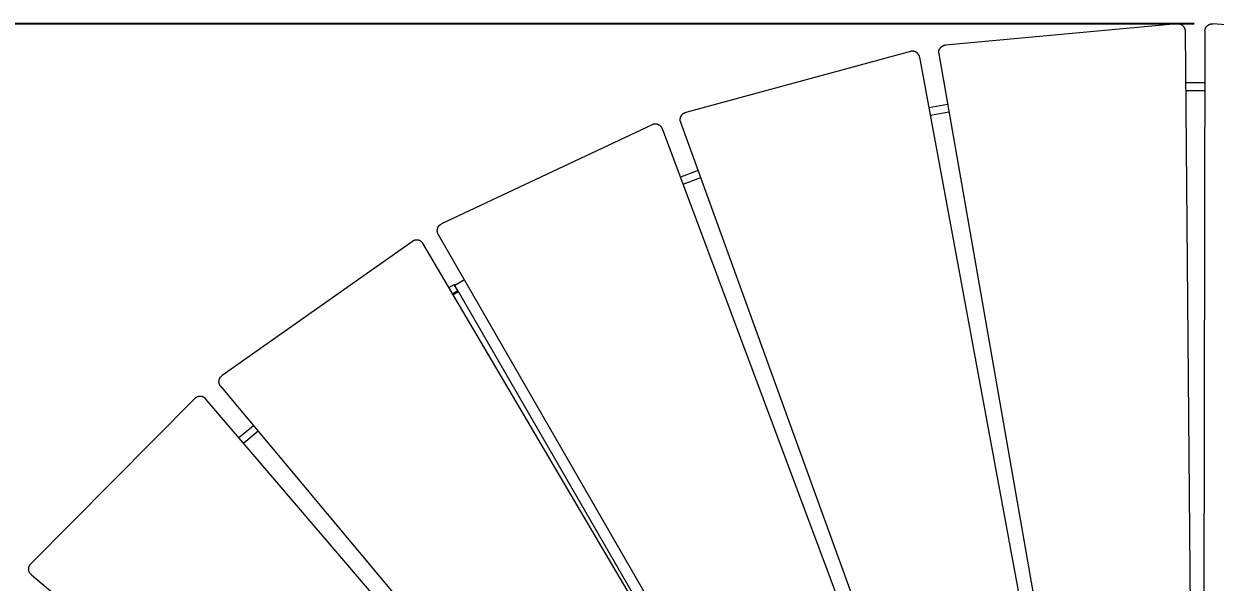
# Model space of a CAD drawing. Header units: millimetres. Extents: x -263 to 4879, y -277 to 2995.
# Drawn here: x 124 to 759, y 1067 to 1365 of the extents above; entities that cross this region are included whole.
import ezdxf

# ---------------------------------------------------------------- set-up
doc = ezdxf.new("R2010")
doc.units = ezdxf.units.MM
doc.layers.add('ZANO_R', color=7, linetype='Continuous', lineweight=0)
doc.layers.add('ZANO_W', color=1, linetype='Continuous', lineweight=0)
doc.styles.add('Arial', font='arial.ttf')
doc.styles.get("Standard").update_dxf_attribs({"font": 'ARIALUNI.TTF'})
doc.dimstyles.new('pl i ang', dxfattribs={"dimtxt": 50, "dimasz": 50, "dimexe": 1.25, "dimexo": 0.625, "dimgap": 10, "dimtad": 1, "dimtoh": 1, "dimtxsty": 'Standard', "dimcen": 2.5, "dimclrd": 1, "dimclre": 1, "dimclrt": 1, "dimadec": 0, "dimazin": 0, "dimtfac": 1, "dimtmove": 0, "dimatfit": 3, "dimfxl": 1, "dimarcsym": 1})

# ---------------------------------------------------------------- blocks, each defined once
blk = doc.blocks.new('*D442')
at = {"layer": 'ZANO_W', "color": 1, "lineweight": -2}
for p, q in [((747.96, 1365.34), (-216.41, 1365.34)), ((-206.41, 1325.34), (-206.41, -236.41)), ((735.9, -276.41), (-216.41, -276.41))]:
    blk.add_line(p, q, dxfattribs=at)
at = {"layer": 'ZANO_W', "color": 1}
for points in [[(-199.74, 1325.34), (-213.08, 1325.34), (-206.41, 1365.34)], [(-213.08, -236.41), (-199.74, -236.41), (-206.41, -276.41)]]:
    blk.add_solid(points, dxfattribs=at)
at = {"layer": 'ZANO_W', "color": 1, "insert": (-236.83, 544.46), "char_height": 40, "attachment_point": 5, "rotation": 90, "style": 'Arial'}
blk.add_mtext('1642', dxfattribs=at)

msp = doc.modelspace()

# ---------------------------------------------------------------- linework, layer by layer
at = {"layer": 'ZANO_R'}
for p, q in [((738.91, 1365.27), (615.23, 1354.01)), ((739.05, 1365.28), (738.91, 1365.27)), ((739.18, 1365.29), (739.05, 1365.28)), ((739.32, 1365.29), (739.18, 1365.29)), ((739.46, 1365.29), (739.32, 1365.29)), ((739.59, 1365.28), (739.46, 1365.29)), ((739.73, 1365.26), (739.59, 1365.28)), ((739.86, 1365.25), (739.73, 1365.26)), ((740, 1365.22), (739.86, 1365.25)), ((740.13, 1365.2), (740, 1365.22)), ((740.27, 1365.16), (740.13, 1365.2)), ((740.4, 1365.13), (740.27, 1365.16)), ((740.53, 1365.09), (740.4, 1365.13)), ((740.66, 1365.04), (740.53, 1365.09)), ((740.78, 1364.99), (740.66, 1365.04)), ((740.91, 1364.94), (740.78, 1364.99)), ((741.03, 1364.88), (740.91, 1364.94)), ((741.15, 1364.82), (741.03, 1364.88)), ((741.27, 1364.75), (741.15, 1364.82)), ((741.39, 1364.68), (741.27, 1364.75)), ((741.51, 1364.61), (741.39, 1364.68)), ((741.62, 1364.53), (741.51, 1364.61)), ((741.73, 1364.45), (741.62, 1364.53)), ((741.83, 1364.36), (741.73, 1364.45)), ((741.94, 1364.27), (741.83, 1364.36)), ((742.04, 1364.18), (741.94, 1364.27)), ((742.13, 1364.09), (742.04, 1364.18)), ((742.23, 1363.99), (742.13, 1364.09)), ((742.32, 1363.88), (742.23, 1363.99)), ((742.41, 1363.78), (742.32, 1363.88)), ((742.49, 1363.67), (742.41, 1363.78)), ((742.57, 1363.56), (742.49, 1363.67)), ((742.64, 1363.44), (742.57, 1363.56)), ((742.72, 1363.33), (742.64, 1363.44)), ((742.78, 1363.21), (742.72, 1363.33)), ((742.85, 1363.09), (742.78, 1363.21)), ((742.91, 1362.97), (742.85, 1363.09)), ((742.96, 1362.84), (742.91, 1362.97)), ((743.01, 1362.71), (742.96, 1362.84)), ((743.06, 1362.59), (743.01, 1362.71)), ((743.1, 1362.46), (743.06, 1362.59)), ((743.14, 1362.32), (743.1, 1362.46)), ((743.17, 1362.19), (743.14, 1362.32)), ((743.2, 1362.06), (743.17, 1362.19)), ((743.22, 1361.92), (743.2, 1362.06)), ((743.24, 1361.79), (743.22, 1361.92)), ((743.26, 1361.65), (743.24, 1361.79)), ((743.27, 1361.54), (743.26, 1361.65)), ((743.27, 1361.43), (743.27, 1361.54)), ((743.27, 1361.32), (743.27, 1361.43)), ((747.35, 894.65), (743.27, 1361.32)), ((753.63, 1361.36), (752.89, 894.67)), ((753.64, 1361.69), (753.63, 1361.58)), ((753.63, 1361.58), (753.63, 1361.47)), ((753.63, 1361.47), (753.63, 1361.36)), ((753.64, 1361.69), (753.65, 1361.83)), ((753.65, 1361.83), (753.67, 1361.96)), ((753.67, 1361.96), (753.7, 1362.1)), ((753.7, 1362.1), (753.72, 1362.23)), ((753.72, 1362.23), (753.75, 1362.36)), ((753.75, 1362.36), (753.79, 1362.49)), ((753.79, 1362.49), (753.83, 1362.62)), ((753.83, 1362.62), (753.88, 1362.75)), ((753.88, 1362.75), (753.93, 1362.88)), ((753.93, 1362.88), (753.98, 1363.01)), ((753.98, 1363.01), (754.04, 1363.13)), ((754.04, 1363.13), (754.1, 1363.25)), ((754.1, 1363.25), (754.17, 1363.37)), ((754.17, 1363.37), (754.24, 1363.49)), ((754.24, 1363.49), (754.32, 1363.6)), ((754.32, 1363.6), (754.39, 1363.71)), ((754.39, 1363.71), (754.48, 1363.82)), ((754.48, 1363.82), (754.56, 1363.93)), ((754.56, 1363.93), (754.65, 1364.03)), ((754.65, 1364.03), (754.75, 1364.13)), ((754.75, 1364.13), (754.84, 1364.23)), ((754.84, 1364.23), (754.94, 1364.32)), ((754.94, 1364.32), (755.04, 1364.41)), ((755.04, 1364.41), (755.15, 1364.5)), ((755.15, 1364.5), (755.26, 1364.58)), ((755.26, 1364.58), (755.37, 1364.66)), ((755.37, 1364.66), (755.48, 1364.73)), ((755.48, 1364.73), (755.6, 1364.8)), ((755.6, 1364.8), (755.72, 1364.87)), ((755.72, 1364.87), (755.84, 1364.93)), ((755.84, 1364.93), (755.96, 1364.99)), ((755.96, 1364.99), (756.09, 1365.05)), ((756.09, 1365.05), (756.22, 1365.1)), ((756.22, 1365.1), (756.34, 1365.14)), ((756.34, 1365.14), (756.47, 1365.19)), ((756.47, 1365.19), (756.61, 1365.22)), ((756.61, 1365.22), (756.74, 1365.26)), ((756.74, 1365.26), (756.87, 1365.28)), ((756.87, 1365.28), (757.01, 1365.31)), ((757.01, 1365.31), (757.14, 1365.33)), ((757.14, 1365.33), (757.28, 1365.34)), ((757.28, 1365.34), (757.41, 1365.35)), ((757.41, 1365.35), (757.55, 1365.35)), ((757.55, 1365.35), (757.69, 1365.35)), ((757.69, 1365.35), (757.82, 1365.35)), ((757.82, 1365.35), (757.96, 1365.34)), ((881.71, 1354.96), (757.96, 1365.34)), ((614.3, 1353.81), (614.43, 1353.85)), ((614.43, 1353.85), (614.56, 1353.89)), ((614.56, 1353.89), (614.69, 1353.92)), ((614.69, 1353.92), (614.83, 1353.95)), ((614.83, 1353.95), (614.96, 1353.97)), ((614.96, 1353.97), (615.1, 1353.99)), ((615.1, 1353.99), (615.23, 1354.01)), ((596.49, 1350.63), (476.64, 1318.06)), ((596.62, 1350.67), (596.49, 1350.63)), ((596.75, 1350.69), (596.62, 1350.67)), ((596.89, 1350.72), (596.75, 1350.69)), ((597.02, 1350.74), (596.89, 1350.72)), ((597.16, 1350.75), (597.02, 1350.74)), ((597.29, 1350.76), (597.16, 1350.75)), ((597.43, 1350.77), (597.29, 1350.76)), ((597.57, 1350.77), (597.43, 1350.77)), ((597.7, 1350.77), (597.57, 1350.77)), ((597.84, 1350.76), (597.7, 1350.77)), ((597.97, 1350.75), (597.84, 1350.76)), ((598.11, 1350.73), (597.97, 1350.75)), ((598.24, 1350.71), (598.11, 1350.73)), ((598.38, 1350.68), (598.24, 1350.71)), ((598.51, 1350.65), (598.38, 1350.68)), ((598.64, 1350.62), (598.51, 1350.65)), ((598.77, 1350.58), (598.64, 1350.62)), ((598.9, 1350.53), (598.77, 1350.58)), ((599.03, 1350.48), (598.9, 1350.53)), ((599.16, 1350.43), (599.03, 1350.48)), ((599.28, 1350.37), (599.16, 1350.43)), ((599.4, 1350.31), (599.28, 1350.37)), ((599.52, 1350.24), (599.4, 1350.31)), ((599.64, 1350.17), (599.52, 1350.24)), ((599.75, 1350.1), (599.64, 1350.17)), ((599.87, 1350.02), (599.75, 1350.1)), ((599.98, 1349.94), (599.87, 1350.02)), ((600.08, 1349.86), (599.98, 1349.94)), ((600.19, 1349.77), (600.08, 1349.86)), ((600.29, 1349.67), (600.19, 1349.77)), ((600.38, 1349.58), (600.29, 1349.67)), ((600.48, 1349.48), (600.38, 1349.58)), ((600.57, 1349.38), (600.48, 1349.48)), ((600.66, 1349.27), (600.57, 1349.38)), ((600.74, 1349.16), (600.66, 1349.27)), ((600.82, 1349.05), (600.74, 1349.16)), ((600.9, 1348.94), (600.82, 1349.05)), ((600.97, 1348.82), (600.9, 1348.94)), ((601.04, 1348.71), (600.97, 1348.82)), ((601.1, 1348.58), (601.04, 1348.71)), ((601.16, 1348.46), (601.1, 1348.58)), ((601.22, 1348.34), (601.16, 1348.46)), ((601.27, 1348.21), (601.22, 1348.34)), ((601.31, 1348.08), (601.27, 1348.21)), ((601.36, 1347.95), (601.31, 1348.08)), ((601.39, 1347.82), (601.36, 1347.95)), ((601.42, 1347.72), (601.39, 1347.82)), ((601.45, 1347.61), (601.42, 1347.72)), ((601.47, 1347.5), (601.45, 1347.61)), ((686.52, 888.62), (601.47, 1347.5)), ((611.6, 1350.21), (611.61, 1350.34)), ((611.6, 1350.07), (611.6, 1350.21)), ((611.6, 1349.93), (611.6, 1350.07)), ((611.6, 1349.8), (611.6, 1349.93)), ((611.61, 1349.66), (611.6, 1349.8)), ((611.61, 1350.34), (611.62, 1350.48)), ((611.61, 1349.66), (611.62, 1349.55)), ((611.62, 1350.48), (611.64, 1350.61)), ((611.62, 1349.55), (611.64, 1349.44)), ((611.64, 1350.61), (611.66, 1350.75)), ((611.64, 1349.44), (611.66, 1349.34)), ((611.66, 1350.75), (611.69, 1350.88)), ((611.66, 1349.34), (691.97, 889.6)), ((611.69, 1350.88), (611.72, 1351.02)), ((611.72, 1351.02), (611.76, 1351.15)), ((611.76, 1351.15), (611.8, 1351.28)), ((611.8, 1351.28), (611.84, 1351.41)), ((611.84, 1351.41), (611.89, 1351.53)), ((611.89, 1351.53), (611.95, 1351.66)), ((611.95, 1351.66), (612, 1351.78)), ((612, 1351.78), (612.07, 1351.91)), ((612.07, 1351.91), (612.13, 1352.02)), ((612.13, 1352.02), (612.2, 1352.14)), ((612.2, 1352.14), (612.28, 1352.26)), ((612.28, 1352.26), (612.36, 1352.37)), ((612.36, 1352.37), (612.44, 1352.48)), ((612.44, 1352.48), (612.52, 1352.58)), ((612.52, 1352.58), (612.61, 1352.69)), ((612.61, 1352.69), (612.7, 1352.79)), ((612.7, 1352.79), (612.8, 1352.88)), ((612.8, 1352.88), (612.9, 1352.98)), ((612.9, 1352.98), (613, 1353.07)), ((613, 1353.07), (613.11, 1353.16)), ((613.11, 1353.16), (613.22, 1353.24)), ((613.22, 1353.24), (613.33, 1353.32)), ((613.33, 1353.32), (613.44, 1353.39)), ((613.44, 1353.39), (613.56, 1353.47)), ((613.56, 1353.47), (613.68, 1353.53)), ((613.68, 1353.53), (613.8, 1353.6)), ((613.8, 1353.6), (613.92, 1353.66)), ((613.92, 1353.66), (614.05, 1353.71)), ((614.05, 1353.71), (614.17, 1353.76)), ((614.17, 1353.76), (614.3, 1353.81)), ((753.58, 1333.82), (743.51, 1333.79)), ((743.55, 1329.79), (753.58, 1329.82)), ((616.39, 1322.25), (606.48, 1320.47)), ((473.93, 1315.57), (473.98, 1315.7)), ((473.98, 1315.7), (474.04, 1315.82)), ((474.04, 1315.82), (474.09, 1315.95)), ((474.09, 1315.95), (474.16, 1316.07)), ((474.16, 1316.07), (474.22, 1316.19)), ((474.22, 1316.19), (474.29, 1316.31)), ((474.29, 1316.31), (474.36, 1316.42)), ((474.36, 1316.42), (474.44, 1316.53)), ((474.44, 1316.53), (474.52, 1316.64)), ((474.52, 1316.64), (474.61, 1316.75)), ((474.61, 1316.75), (474.7, 1316.85)), ((474.7, 1316.85), (474.79, 1316.95)), ((474.79, 1316.95), (474.89, 1317.05)), ((474.89, 1317.05), (474.98, 1317.15)), ((474.98, 1317.15), (475.09, 1317.24)), ((475.09, 1317.24), (475.19, 1317.32)), ((475.19, 1317.32), (475.3, 1317.41)), ((475.3, 1317.41), (475.41, 1317.49)), ((475.41, 1317.49), (475.52, 1317.56)), ((475.52, 1317.56), (475.64, 1317.63)), ((475.64, 1317.63), (475.76, 1317.7)), ((475.76, 1317.7), (475.88, 1317.77)), ((475.88, 1317.77), (476, 1317.83)), ((476, 1317.83), (476.13, 1317.88)), ((476.13, 1317.88), (476.25, 1317.93)), ((476.25, 1317.93), (476.38, 1317.98)), ((476.38, 1317.98), (476.51, 1318.02)), ((476.51, 1318.02), (476.64, 1318.06)), ((607.21, 1316.53), (617.08, 1318.31)), ((458.77, 1311.48), (346.4, 1258.6)), ((458.89, 1311.54), (458.77, 1311.48)), ((459.02, 1311.59), (458.89, 1311.54)), ((459.14, 1311.64), (459.02, 1311.59)), ((459.27, 1311.68), (459.14, 1311.64)), ((459.41, 1311.72), (459.27, 1311.68)), ((459.54, 1311.75), (459.41, 1311.72)), ((459.67, 1311.78), (459.54, 1311.75)), ((459.81, 1311.81), (459.67, 1311.78)), ((459.94, 1311.83), (459.81, 1311.81)), ((460.08, 1311.84), (459.94, 1311.83)), ((460.21, 1311.85), (460.08, 1311.84)), ((460.35, 1311.86), (460.21, 1311.85)), ((460.49, 1311.86), (460.35, 1311.86)), ((460.62, 1311.86), (460.49, 1311.86)), ((460.76, 1311.85), (460.62, 1311.86)), ((460.89, 1311.84), (460.76, 1311.85)), ((461.03, 1311.82), (460.89, 1311.84)), ((461.16, 1311.8), (461.03, 1311.82)), ((461.3, 1311.78), (461.16, 1311.8)), ((461.43, 1311.75), (461.3, 1311.78)), ((461.56, 1311.71), (461.43, 1311.75)), ((461.69, 1311.67), (461.56, 1311.71)), ((461.82, 1311.63), (461.69, 1311.67)), ((461.95, 1311.58), (461.82, 1311.63)), ((462.08, 1311.53), (461.95, 1311.58)), ((462.2, 1311.47), (462.08, 1311.53)), ((462.32, 1311.41), (462.2, 1311.47)), ((462.44, 1311.34), (462.32, 1311.41)), ((462.56, 1311.27), (462.44, 1311.34)), ((462.68, 1311.2), (462.56, 1311.27)), ((462.79, 1311.12), (462.68, 1311.2)), ((462.9, 1311.04), (462.79, 1311.12)), ((463.01, 1310.96), (462.9, 1311.04)), ((463.11, 1310.87), (463.01, 1310.96)), ((463.21, 1310.78), (463.11, 1310.87)), ((463.31, 1310.68), (463.21, 1310.78)), ((463.4, 1310.58), (463.31, 1310.68)), ((463.49, 1310.48), (463.4, 1310.58)), ((463.58, 1310.37), (463.49, 1310.48)), ((463.67, 1310.27), (463.58, 1310.37)), ((463.75, 1310.16), (463.67, 1310.27)), ((463.82, 1310.04), (463.75, 1310.16)), ((463.89, 1309.93), (463.82, 1310.04)), ((463.96, 1309.81), (463.89, 1309.93)), ((464.03, 1309.69), (463.96, 1309.81)), ((464.09, 1309.57), (464.03, 1309.69)), ((464.13, 1309.47), (464.09, 1309.57)), ((464.18, 1309.37), (464.13, 1309.47)), ((464.22, 1309.26), (464.18, 1309.37)), ((473.69, 1314.23), (473.7, 1314.37)), ((473.69, 1314.1), (473.69, 1314.23)), ((473.7, 1313.96), (473.69, 1314.1)), ((473.7, 1314.51), (473.72, 1314.64)), ((473.7, 1314.37), (473.7, 1314.51)), ((473.71, 1313.82), (473.7, 1313.96)), ((473.73, 1313.69), (473.71, 1313.82)), ((473.72, 1314.64), (473.73, 1314.78)), ((473.73, 1314.78), (473.76, 1314.91)), ((473.75, 1313.55), (473.73, 1313.69)), ((473.77, 1313.42), (473.75, 1313.55)), ((473.76, 1314.91), (473.78, 1315.05)), ((473.8, 1313.28), (473.77, 1313.42)), ((473.78, 1315.05), (473.81, 1315.18)), ((473.83, 1313.15), (473.8, 1313.28)), ((473.81, 1315.18), (473.85, 1315.31)), ((473.83, 1313.15), (473.86, 1313.05)), ((473.85, 1315.31), (473.89, 1315.44)), ((473.86, 1313.05), (473.9, 1312.94)), ((473.89, 1315.44), (473.93, 1315.57)), ((473.9, 1312.94), (473.93, 1312.84)), ((473.93, 1312.84), (632.86, 874.04)), ((627.66, 872.12), (464.22, 1309.26)), ((483.28, 1287.03), (473.83, 1283.55)), ((475.23, 1279.81), (484.64, 1283.27)), ((346.16, 1258.47), (346.28, 1258.53)), ((346.28, 1258.53), (346.4, 1258.6)), ((344.1, 1254.99), (344.11, 1255.13)), ((344.11, 1254.86), (344.1, 1254.99)), ((344.11, 1255.27), (344.13, 1255.4)), ((344.11, 1255.13), (344.11, 1255.27)), ((344.11, 1254.72), (344.11, 1254.86)), ((344.12, 1254.58), (344.11, 1254.72)), ((344.14, 1254.45), (344.12, 1254.58)), ((344.13, 1255.4), (344.14, 1255.54)), ((344.14, 1255.54), (344.16, 1255.67)), ((344.16, 1254.31), (344.14, 1254.45)), ((344.16, 1255.67), (344.19, 1255.81)), ((344.18, 1254.18), (344.16, 1254.31)), ((344.21, 1254.04), (344.18, 1254.18)), ((344.19, 1255.81), (344.22, 1255.94)), ((344.25, 1253.91), (344.21, 1254.04)), ((344.22, 1255.94), (344.26, 1256.07)), ((344.29, 1253.78), (344.25, 1253.91)), ((344.26, 1256.07), (344.3, 1256.2)), ((344.33, 1253.65), (344.29, 1253.78)), ((344.3, 1256.2), (344.34, 1256.33)), ((344.38, 1253.52), (344.33, 1253.65)), ((344.34, 1256.33), (344.39, 1256.46)), ((344.43, 1253.4), (344.38, 1253.52)), ((344.39, 1256.46), (344.44, 1256.58)), ((344.48, 1253.27), (344.43, 1253.4)), ((344.44, 1256.58), (344.5, 1256.71)), ((344.48, 1253.27), (344.53, 1253.17)), ((344.5, 1256.71), (344.56, 1256.83)), ((344.53, 1253.17), (344.58, 1253.08)), ((344.56, 1256.83), (344.62, 1256.95)), ((344.58, 1253.08), (344.64, 1252.98)), ((344.62, 1256.95), (344.69, 1257.07)), ((344.64, 1252.98), (577.35, 848.44)), ((344.69, 1257.07), (344.77, 1257.18)), ((344.77, 1257.18), (344.84, 1257.3)), ((344.84, 1257.3), (344.93, 1257.41)), ((344.93, 1257.41), (345.01, 1257.51)), ((345.01, 1257.51), (345.1, 1257.62)), ((345.1, 1257.62), (345.19, 1257.72)), ((345.19, 1257.72), (345.29, 1257.82)), ((345.29, 1257.82), (345.39, 1257.91)), ((345.39, 1257.91), (345.49, 1258)), ((345.49, 1258), (345.59, 1258.09)), ((345.59, 1258.09), (345.7, 1258.17)), ((345.7, 1258.17), (345.81, 1258.25)), ((345.81, 1258.25), (345.92, 1258.33)), ((345.92, 1258.33), (346.04, 1258.4)), ((346.04, 1258.4), (346.16, 1258.47)), ((330.81, 1249.23), (229.34, 1177.64)), ((330.92, 1249.31), (330.81, 1249.23)), ((331.04, 1249.38), (330.92, 1249.31)), ((331.16, 1249.45), (331.04, 1249.38)), ((331.28, 1249.52), (331.16, 1249.45)), ((331.4, 1249.58), (331.28, 1249.52)), ((331.53, 1249.63), (331.4, 1249.58)), ((331.65, 1249.69), (331.53, 1249.63)), ((331.78, 1249.73), (331.65, 1249.69)), ((331.91, 1249.78), (331.78, 1249.73)), ((332.04, 1249.82), (331.91, 1249.78)), ((332.17, 1249.85), (332.04, 1249.82)), ((332.3, 1249.88), (332.17, 1249.85)), ((332.44, 1249.91), (332.3, 1249.88)), ((332.57, 1249.93), (332.44, 1249.91)), ((332.71, 1249.94), (332.57, 1249.93)), ((332.85, 1249.96), (332.71, 1249.94)), ((332.98, 1249.96), (332.85, 1249.96)), ((333.12, 1249.96), (332.98, 1249.96)), ((333.26, 1249.96), (333.12, 1249.96)), ((333.39, 1249.96), (333.26, 1249.96)), ((333.53, 1249.94), (333.39, 1249.96)), ((333.66, 1249.93), (333.53, 1249.94)), ((333.8, 1249.91), (333.66, 1249.93)), ((333.93, 1249.88), (333.8, 1249.91)), ((334.07, 1249.85), (333.93, 1249.88)), ((334.2, 1249.82), (334.07, 1249.85)), ((334.33, 1249.78), (334.2, 1249.82)), ((334.46, 1249.73), (334.33, 1249.78)), ((334.59, 1249.69), (334.46, 1249.73)), ((334.71, 1249.63), (334.59, 1249.69)), ((334.84, 1249.58), (334.71, 1249.63)), ((334.96, 1249.52), (334.84, 1249.58)), ((335.08, 1249.45), (334.96, 1249.52)), ((335.2, 1249.38), (335.08, 1249.45)), ((335.31, 1249.31), (335.2, 1249.38)), ((335.43, 1249.23), (335.31, 1249.31)), ((335.54, 1249.15), (335.43, 1249.23)), ((335.64, 1249.07), (335.54, 1249.15)), ((335.75, 1248.98), (335.64, 1249.07)), ((335.85, 1248.89), (335.75, 1248.98)), ((335.95, 1248.79), (335.85, 1248.89)), ((336.04, 1248.69), (335.95, 1248.79)), ((336.13, 1248.59), (336.04, 1248.69)), ((336.22, 1248.49), (336.13, 1248.59)), ((336.31, 1248.38), (336.22, 1248.49)), ((336.39, 1248.27), (336.31, 1248.38)), ((336.45, 1248.18), (336.39, 1248.27)), ((336.51, 1248.09), (336.45, 1248.18)), ((336.56, 1247.99), (336.51, 1248.09)), ((573.43, 845.88), (336.56, 1247.99)), ((358.57, 1228.76), (353.41, 1225.78)), ((350.34, 1224.61), (353.15, 1226.27)), ((355.15, 1222.8), (352.37, 1221.17)), ((355.38, 1222.37), (352.6, 1220.77)), ((355.36, 1222.34), (352.61, 1220.75)), ((353.16, 1226.27), (353.15, 1226.27)), ((355.15, 1222.8), (353.15, 1226.27)), ((353.44, 1225.8), (353.16, 1226.27)), ((355.38, 1222.37), (353.41, 1225.78)), ((355.36, 1222.34), (536.97, 907.78)), ((355.38, 1222.37), (538.89, 904.52)), ((227.92, 1175.84), (227.97, 1175.96)), ((227.97, 1175.96), (228.03, 1176.09)), ((228.03, 1176.09), (228.09, 1176.21)), ((228.09, 1176.21), (228.16, 1176.33)), ((228.16, 1176.33), (228.23, 1176.45)), ((228.23, 1176.45), (228.3, 1176.56)), ((228.3, 1176.56), (228.38, 1176.68)), ((228.38, 1176.68), (228.46, 1176.79)), ((228.46, 1176.79), (228.54, 1176.89)), ((228.54, 1176.89), (228.63, 1177)), ((228.63, 1177), (228.72, 1177.1)), ((228.72, 1177.1), (228.82, 1177.2)), ((228.82, 1177.2), (228.91, 1177.29)), ((228.91, 1177.29), (229.02, 1177.38)), ((229.02, 1177.38), (229.12, 1177.47)), ((229.12, 1177.47), (229.23, 1177.56)), ((229.23, 1177.56), (229.34, 1177.64)), ((227.64, 1174.37), (227.65, 1174.51)), ((227.65, 1174.23), (227.64, 1174.37)), ((227.65, 1174.64), (227.66, 1174.78)), ((227.65, 1174.51), (227.65, 1174.64)), ((227.65, 1174.1), (227.65, 1174.23)), ((227.66, 1173.96), (227.65, 1174.1)), ((227.66, 1174.78), (227.68, 1174.91)), ((227.68, 1173.83), (227.66, 1173.96)), ((227.68, 1174.91), (227.7, 1175.05)), ((227.7, 1173.69), (227.68, 1173.83)), ((227.7, 1175.05), (227.73, 1175.18)), ((227.73, 1173.56), (227.7, 1173.69)), ((227.73, 1175.18), (227.76, 1175.32)), ((227.76, 1173.42), (227.73, 1173.56)), ((227.76, 1175.32), (227.79, 1175.45)), ((227.79, 1173.29), (227.76, 1173.42)), ((227.79, 1175.45), (227.83, 1175.58)), ((227.83, 1173.16), (227.79, 1173.29)), ((227.83, 1175.58), (227.87, 1175.71)), ((227.87, 1173.03), (227.83, 1173.16)), ((227.87, 1175.71), (227.92, 1175.84)), ((227.92, 1172.9), (227.87, 1173.03)), ((227.97, 1172.78), (227.92, 1172.9)), ((228.03, 1172.65), (227.97, 1172.78)), ((228.09, 1172.53), (228.03, 1172.65)), ((228.16, 1172.41), (228.09, 1172.53)), ((228.23, 1172.29), (228.16, 1172.41)), ((228.3, 1172.18), (228.23, 1172.29)), ((228.37, 1172.06), (228.3, 1172.18)), ((228.37, 1172.06), (228.44, 1171.97)), ((228.44, 1171.97), (228.51, 1171.89)), ((228.51, 1171.89), (228.57, 1171.8)), ((228.57, 1171.8), (528, 813.82)), ((214.79, 1165.34), (127.29, 1077.21)), ((214.89, 1165.44), (214.79, 1165.34)), ((214.99, 1165.53), (214.89, 1165.44)), ((215.09, 1165.62), (214.99, 1165.53)), ((215.2, 1165.7), (215.09, 1165.62)), ((215.31, 1165.78), (215.2, 1165.7)), ((215.42, 1165.86), (215.31, 1165.78)), ((215.54, 1165.93), (215.42, 1165.86)), ((215.65, 1166), (215.54, 1165.93)), ((215.77, 1166.07), (215.65, 1166)), ((215.9, 1166.13), (215.77, 1166.07)), ((216.02, 1166.19), (215.9, 1166.13)), ((216.15, 1166.24), (216.02, 1166.19)), ((216.27, 1166.29), (216.15, 1166.24)), ((216.4, 1166.33), (216.27, 1166.29)), ((216.53, 1166.37), (216.4, 1166.33)), ((216.67, 1166.41), (216.53, 1166.37)), ((216.8, 1166.44), (216.67, 1166.41)), ((216.93, 1166.46), (216.8, 1166.44)), ((217.07, 1166.48), (216.93, 1166.46)), ((217.2, 1166.5), (217.07, 1166.48)), ((217.34, 1166.51), (217.2, 1166.5)), ((217.48, 1166.52), (217.34, 1166.51)), ((217.61, 1166.52), (217.48, 1166.52)), ((217.75, 1166.52), (217.61, 1166.52)), ((217.89, 1166.51), (217.75, 1166.52)), ((218.02, 1166.5), (217.89, 1166.51)), ((218.16, 1166.49), (218.02, 1166.5)), ((218.29, 1166.47), (218.16, 1166.49)), ((218.43, 1166.44), (218.29, 1166.47)), ((218.56, 1166.41), (218.43, 1166.44)), ((218.69, 1166.38), (218.56, 1166.41)), ((218.82, 1166.34), (218.69, 1166.38)), ((218.95, 1166.3), (218.82, 1166.34)), ((219.08, 1166.25), (218.95, 1166.3)), ((219.21, 1166.2), (219.08, 1166.25)), ((219.33, 1166.14), (219.21, 1166.2)), ((219.45, 1166.08), (219.33, 1166.14)), ((219.57, 1166.02), (219.45, 1166.08)), ((219.69, 1165.95), (219.57, 1166.02)), ((219.81, 1165.87), (219.69, 1165.95)), ((219.92, 1165.8), (219.81, 1165.87)), ((220.03, 1165.72), (219.92, 1165.8)), ((220.14, 1165.63), (220.03, 1165.72)), ((220.24, 1165.55), (220.14, 1165.63)), ((220.35, 1165.46), (220.24, 1165.55)), ((220.44, 1165.36), (220.35, 1165.46)), ((220.52, 1165.28), (220.44, 1165.36)), ((220.6, 1165.2), (220.52, 1165.28)), ((220.67, 1165.12), (220.6, 1165.2)), ((523.76, 810.24), (220.67, 1165.12)), ((238.28, 1144.5), (245.98, 1151)), ((248.54, 1147.93), (240.88, 1141.46)), ((126.13, 1074.65), (126.15, 1074.79)), ((126.13, 1074.52), (126.13, 1074.65)), ((126.13, 1074.38), (126.13, 1074.52)), ((126.13, 1074.24), (126.13, 1074.38)), ((126.14, 1074.11), (126.13, 1074.24)), ((126.15, 1074.79), (126.16, 1074.92)), ((126.16, 1074.92), (126.18, 1075.06)), ((126.18, 1075.06), (126.21, 1075.19)), ((126.21, 1075.19), (126.24, 1075.33)), ((126.24, 1075.33), (126.27, 1075.46)), ((126.27, 1075.46), (126.31, 1075.59)), ((126.31, 1075.59), (126.35, 1075.72)), ((126.35, 1075.72), (126.4, 1075.85)), ((126.4, 1075.85), (126.45, 1075.97)), ((126.45, 1075.97), (126.51, 1076.1)), ((126.51, 1076.1), (126.57, 1076.22)), ((126.57, 1076.22), (126.63, 1076.34)), ((126.63, 1076.34), (126.7, 1076.46)), ((126.7, 1076.46), (126.77, 1076.58)), ((126.77, 1076.58), (126.85, 1076.69)), ((126.85, 1076.69), (126.93, 1076.8)), ((126.93, 1076.8), (127.01, 1076.91)), ((127.01, 1076.91), (127.1, 1077.01)), ((127.1, 1077.01), (127.19, 1077.11)), ((127.19, 1077.11), (127.29, 1077.21)), ((126.15, 1073.97), (126.14, 1074.11)), ((126.17, 1073.84), (126.15, 1073.97)), ((126.19, 1073.7), (126.17, 1073.84)), ((126.21, 1073.57), (126.19, 1073.7)), ((126.24, 1073.43), (126.21, 1073.57)), ((126.28, 1073.3), (126.24, 1073.43)), ((126.32, 1073.17), (126.28, 1073.3)), ((126.36, 1073.04), (126.32, 1073.17)), ((126.41, 1072.91), (126.36, 1073.04)), ((126.46, 1072.79), (126.41, 1072.91)), ((126.52, 1072.66), (126.46, 1072.79)), ((126.58, 1072.54), (126.52, 1072.66)), ((126.65, 1072.42), (126.58, 1072.54)), ((126.72, 1072.3), (126.65, 1072.42)), ((126.79, 1072.19), (126.72, 1072.3)), ((126.87, 1072.08), (126.79, 1072.19)), ((126.95, 1071.97), (126.87, 1072.08)), ((127.03, 1071.86), (126.95, 1071.97)), ((127.12, 1071.75), (127.03, 1071.86)), ((127.21, 1071.65), (127.12, 1071.75)), ((127.31, 1071.56), (127.21, 1071.65)), ((127.31, 1071.56), (127.39, 1071.48)), ((127.39, 1071.48), (127.47, 1071.41)), ((127.47, 1071.41), (127.55, 1071.33)), ((127.55, 1071.33), (484.58, 770.78))]:
    msp.add_line(p, q, dxfattribs=at)

# ---------------------------------------------------------------- dimensions: what is measured, and where the dimension line sits
at = {"layer": 'ZANO_W'}
dim = msp.add_linear_dim(base=(-206.41, -276.41), p1=(757.96, 1365.34), p2=(745.9, -276.41), angle=90, dimstyle='pl i ang', override={"dimtxt": 40, "dimasz": 40, "dimexe": 10, "dimexo": 10, "dimtoh": 0, "dimdec": 0, "dimtxsty": 'Arial', "dimtdec": 0, "dimtmove": 1}, dxfattribs=at)
dim.commit()
dim.dimension.update_dxf_attribs({"geometry": '*D442', "text_midpoint": (-236.83, 544.46)})

doc.saveas('drawing.dxf')
